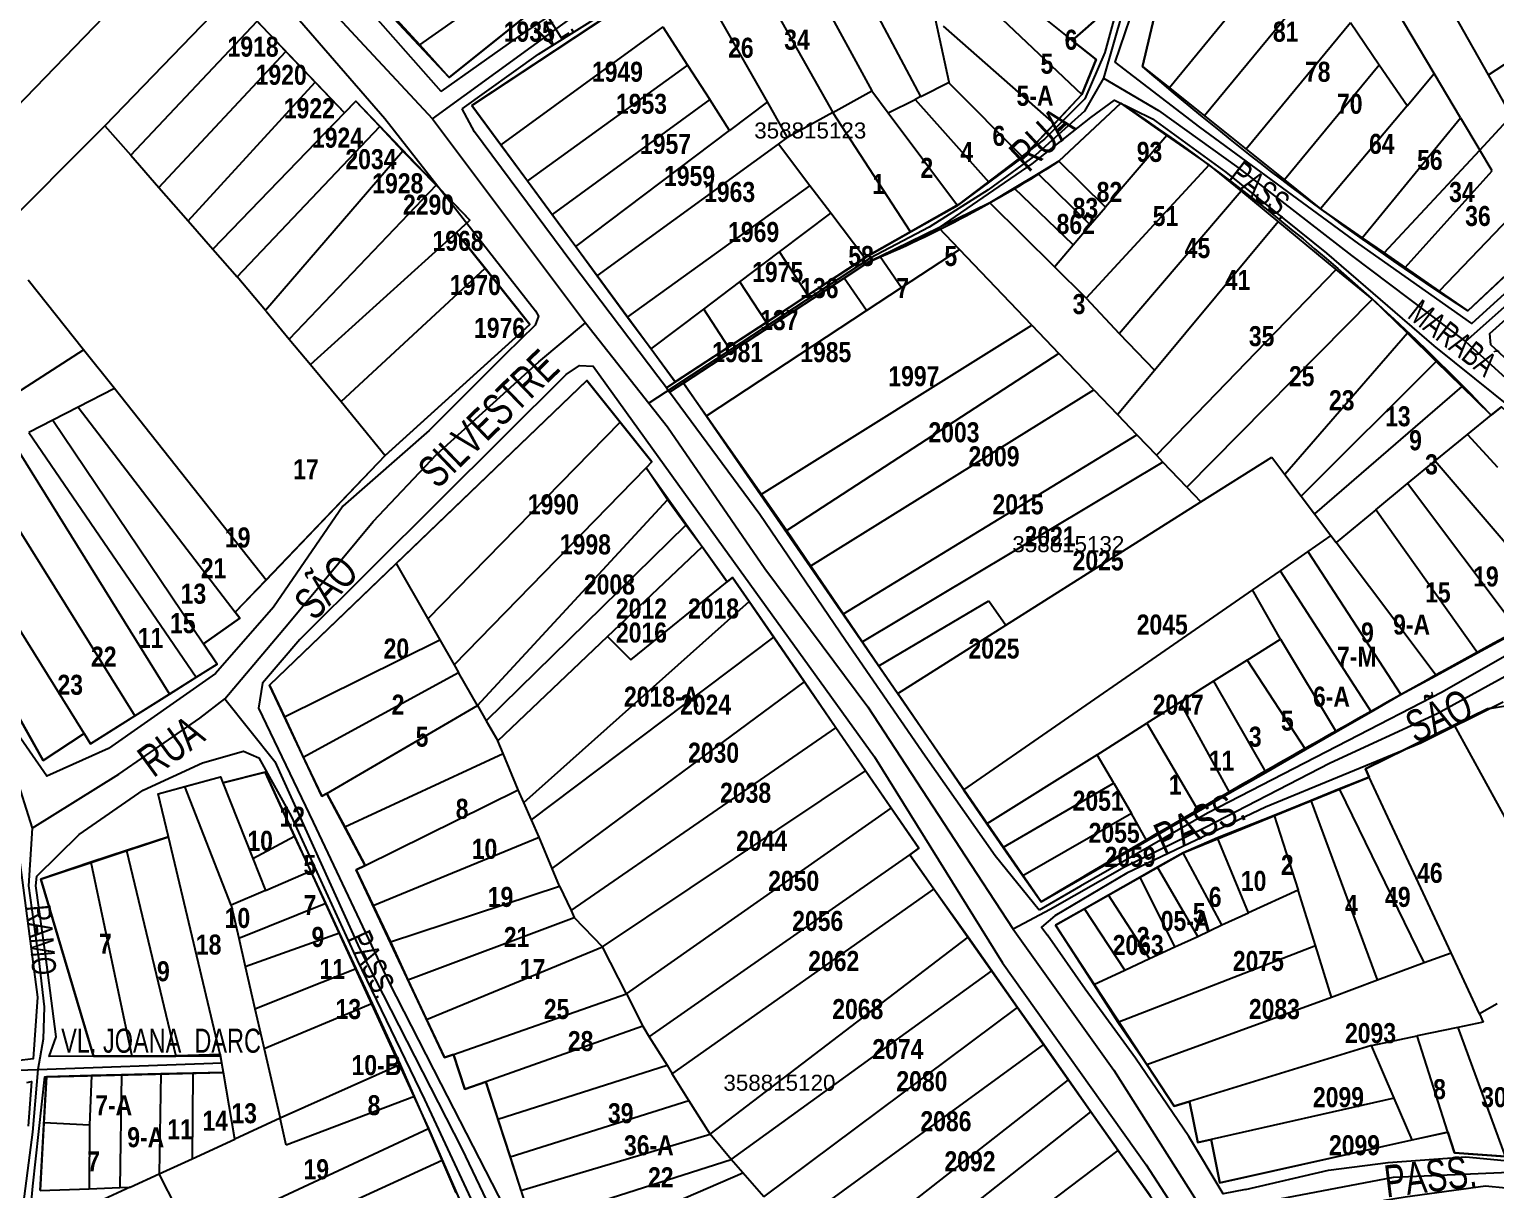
# Model space of a CAD drawing. Extents: x 199665 to 201826, y 4836581 to 4838476.
# Drawn here: x 201207.2 to 201390.2, y 4837049.7 to 4837194.5 of the extents above; entities that cross this region are included whole.
import ezdxf
from ezdxf.enums import TextEntityAlignment as Align

# ---------------------------------------------------------------- set-up
doc = ezdxf.new("R2010")
doc.units = 0
doc.header["$LTSCALE"] = 1.5
doc.header["$MEASUREMENT"] = 0
for name, color, linetype in [('CD-MALHA-LOTES', 40, 'CONTINUOUS'), ('CD_TXT_QUADRA', 7, 'CONTINUOUS'), ('RU-QUADRAS', 6, 'CONTINUOUS'), ('SV-EIXO-RUA-N-PAV', 6, 'CONTINUOUS'), ('SV-EIXO-RUA-PAV', 20, 'CONTINUOUS'), ('SV-RUA-NAO-PAV-S-GUIA-C-GUIA', 7, 'CONTINUOUS'), ('SV-RUA-PAVIM-S-GUIA-C-GUIA', 7, 'CONTINUOUS'), ('SV-TXT-RUA-N-PAV-S-GUIA-C-GUIA', 7, 'CONTINUOUS'), ('Th_NmrPort', 1, 'CONTINUOUS')]:
    doc.layers.add(name, color=color, linetype=linetype)
doc.styles.add('3588-15-2D_TXT$0$ARIAL', font='ARIAL.TTF')
doc.styles.add('ARIAL', font='ARIAL.TTF')
doc.styles.add('MONOTXT', font='ARIAL.TTF', dxfattribs={"height": 0.2})
doc.styles.get("Standard").update_dxf_attribs({"font": 'swisscbo.ttf'})

msp = doc.modelspace()

# ---------------------------------------------------------------- linework, layer by layer
at = {"layer": 'CD-MALHA-LOTES', "linetype": 'Continuous'}
for p, q in [((201389.35, 4837188.8), (201367.67, 4837227.28)), ((201382.55, 4837188.97), (201362.62, 4837222.49)), ((201318.48, 4837186.11), (201305.12, 4837211.26)), ((201300.49, 4837208.63), (201312.37, 4837186.8)), ((201191.13, 4837169.86), (201225.86, 4837205.78)), ((201295.3, 4837205.67), (201307.5, 4837184.13)), ((201364.88, 4837205.92), (201349.52, 4837187.18)), ((201299.34, 4837185.43), (201289.63, 4837202.44)), ((201255.94, 4837192.56), (201268.47, 4837201.39)), ((201368.17, 4837201.09), (201353.9, 4837183.68)), ((201232.47, 4837198.85), (201216.64, 4837182.47)), ((201283.59, 4837199), (201262.44, 4837185)), ((201259.58, 4837188.5), (201271.28, 4837197.85)), ((201326.3, 4837197.97), (201338.59, 4837186.37)), ((201331.96, 4837197.45), (201337.35, 4837193.12)), ((201347.97, 4837197.59), (201346.15, 4837189.87)), ((201219.86, 4837178.79), (201235.63, 4837195.52)), ((201239.23, 4837191.71), (201235.63, 4837195.52)), ((201253.01, 4837195.72), (201255.94, 4837192.56)), ((201322.02, 4837187.89), (201320.32, 4837195.76)), ((201337.35, 4837193.12), (201341.38, 4837196.63)), ((201372.12, 4837195.29), (201359.08, 4837179.54)), ((201375.7, 4837190.02), (201372.12, 4837195.29)), ((201286.29, 4837194.8), (201266.06, 4837180.07)), ((201286.29, 4837194.8), (201289.36, 4837190.02)), ((201335.15, 4837182.7), (201321.29, 4837194.91)), ((201223.38, 4837174.77), (201239.23, 4837191.71)), ((201242.88, 4837187.89), (201239.23, 4837191.71)), ((201255.94, 4837192.56), (201259.58, 4837188.5)), ((201340.36, 4837190.71), (201337.35, 4837193.12)), ((201389.35, 4837188.8), (201393.98, 4837191.84)), ((201289.36, 4837190.02), (201269.37, 4837175.57)), ((201289.36, 4837190.02), (201292.12, 4837185.73)), ((201338.59, 4837186.37), (201340.36, 4837190.71)), ((201346.15, 4837189.87), (201349.52, 4837187.18)), ((201375.7, 4837190.02), (201363.85, 4837175.72)), ((201379.16, 4837184.94), (201375.7, 4837190.02)), ((201227.01, 4837170.61), (201242.88, 4837187.89)), ((201246.53, 4837184.08), (201242.88, 4837187.89)), ((201318.48, 4837186.11), (201322.02, 4837187.89)), ((201322.06, 4837187.73), (201322.02, 4837187.89)), ((201331.21, 4837178.55), (201322.06, 4837187.73)), ((201379.16, 4837184.94), (201382.55, 4837188.97)), ((201385.84, 4837183.44), (201382.55, 4837188.97)), ((201392.21, 4837183.71), (201389.35, 4837188.8)), ((201307.5, 4837184.13), (201312.37, 4837186.8)), ((201312.37, 4837186.8), (201314.41, 4837184.07)), ((201318.48, 4837186.11), (201317.76, 4837185.75)), ((201335.15, 4837182.7), (201338.59, 4837186.37)), ((201349.52, 4837187.18), (201353.9, 4837183.68)), ((201230.1, 4837167.07), (201246.53, 4837184.08)), ((201247.94, 4837185.54), (201246.53, 4837184.08)), ((201250.96, 4837182.38), (201247.94, 4837185.54)), ((201262.44, 4837185), (201266.06, 4837180.07)), ((201292.12, 4837185.73), (201272.45, 4837171.39)), ((201294.61, 4837181.86), (201292.12, 4837185.73)), ((201299.34, 4837185.43), (201294.61, 4837181.86)), ((201301.84, 4837181.01), (201299.34, 4837185.43)), ((201307.5, 4837184.13), (201301.84, 4837181.01)), ((201317.18, 4837169.22), (201307.5, 4837184.13)), ((201314.41, 4837184.07), (201317.76, 4837185.75)), ((201314.41, 4837184.07), (201323.05, 4837172.5)), ((201317.76, 4837185.75), (201326.97, 4837175.41)), ((201343.42, 4837185.3), (201335.69, 4837178.05)), ((201349.19, 4837181.24), (201343.42, 4837185.3)), ((201379.16, 4837184.94), (201368.38, 4837172.11)), ((201216.64, 4837182.47), (201202.91, 4837168.73)), ((201216.64, 4837182.47), (201219.86, 4837178.79)), ((201233.13, 4837163.61), (201250.96, 4837182.38)), ((201253.82, 4837179.3), (201250.96, 4837182.38)), ((201331.21, 4837178.55), (201335.15, 4837182.7)), ((201353.9, 4837183.68), (201359.08, 4837179.54)), ((201373.57, 4837168.49), (201385.84, 4837183.44)), ((201385.84, 4837183.44), (201388.23, 4837179.42)), ((201388.23, 4837179.42), (201392.21, 4837183.71)), ((201275.39, 4837167.4), (201294.61, 4837181.86)), ((201300.69, 4837180.17), (201301.84, 4837181.01)), ((201349.19, 4837181.24), (201341.52, 4837172.29)), ((201354.48, 4837177.58), (201349.19, 4837181.24)), ((201219.86, 4837178.79), (201223.38, 4837174.77)), ((201253.82, 4837179.3), (201236.66, 4837159.4)), ((201257.97, 4837175.05), (201253.82, 4837179.3)), ((201266.06, 4837180.07), (201269.37, 4837175.57)), ((201278.09, 4837163.73), (201300.69, 4837180.17)), ((201304.63, 4837174.97), (201300.69, 4837180.17)), ((201326.97, 4837175.41), (201331.21, 4837178.55)), ((201359.08, 4837179.54), (201363.85, 4837175.72)), ((201376.31, 4837166.59), (201388.23, 4837179.42)), ((201389.77, 4837176.83), (201388.23, 4837179.42)), ((201335.69, 4837178.05), (201333.12, 4837176.46)), ((201341.52, 4837172.29), (201335.69, 4837178.05)), ((201354.48, 4837177.58), (201339.11, 4837160.93)), ((201358.46, 4837174.32), (201354.48, 4837177.58)), ((201378.93, 4837164.77), (201389.77, 4837176.83)), ((201257.97, 4837175.05), (201239.64, 4837155.84)), ((201262.17, 4837170.69), (201257.97, 4837175.05)), ((201269.37, 4837175.57), (201272.45, 4837171.39)), ((201281.87, 4837158.58), (201304.63, 4837174.97)), ((201307.22, 4837171.55), (201304.63, 4837174.97)), ((201323.05, 4837172.5), (201326.97, 4837175.41)), ((201333.12, 4837176.46), (201330.11, 4837174.66)), ((201339.62, 4837170.09), (201333.12, 4837176.46)), ((201363.85, 4837175.72), (201368.38, 4837172.11)), ((201223.38, 4837174.77), (201227.01, 4837170.61)), ((201330.11, 4837174.66), (201327.1, 4837172.84)), ((201337.49, 4837167.59), (201330.11, 4837174.66)), ((201343.24, 4837156.54), (201358.46, 4837174.32)), ((201363.09, 4837170.5), (201358.46, 4837174.32)), ((201272.45, 4837171.39), (201275.39, 4837167.4)), ((201300.84, 4837166.73), (201307.22, 4837171.55)), ((201311.47, 4837165.95), (201307.22, 4837171.55)), ((201317.18, 4837169.22), (201323.05, 4837172.5)), ((201327.1, 4837172.84), (201320.7, 4837169.7)), ((201327.1, 4837172.84), (201335.15, 4837164.87)), ((201339.62, 4837170.09), (201341.52, 4837172.29)), ((201368.38, 4837172.11), (201368.53, 4837171.98)), ((201368.53, 4837171.98), (201373.57, 4837168.49)), ((201392.95, 4837172.01), (201383.17, 4837161.83)), ((201227.01, 4837170.61), (201230.1, 4837167.07)), ((201260.53, 4837169.13), (201262.17, 4837170.69)), ((201320.7, 4837169.7), (201313.4, 4837166.15)), ((201323.29, 4837167), (201320.7, 4837169.7)), ((201337.49, 4837167.59), (201339.62, 4837170.09)), ((201347.63, 4837151.94), (201363.09, 4837170.5)), ((201370.32, 4837164.53), (201363.09, 4837170.5)), ((201242.3, 4837152.64), (201260.53, 4837169.13)), ((201264.08, 4837164.67), (201260.53, 4837169.13)), ((201311.74, 4837166.13), (201317.18, 4837169.22)), ((201335.15, 4837164.87), (201337.49, 4837167.59)), ((201373.57, 4837168.49), (201376.31, 4837166.59)), ((201386.75, 4837159.35), (201396.36, 4837168.39)), ((201230.1, 4837167.07), (201233.13, 4837163.61)), ((201275.39, 4837167.4), (201278.09, 4837163.73)), ((201295.9, 4837162.99), (201300.84, 4837166.73)), ((201304.38, 4837161.31), (201300.84, 4837166.73)), ((201304.38, 4837161.31), (201311.47, 4837165.95)), ((201311.47, 4837165.95), (201311.74, 4837166.13)), ((201313.4, 4837166.15), (201311.99, 4837165.46)), ((201313.4, 4837166.15), (201316.08, 4837162.27)), ((201316.08, 4837162.27), (201323.29, 4837167)), ((201332.33, 4837157.56), (201323.29, 4837167)), ((201376.31, 4837166.59), (201378.93, 4837164.77)), ((201246.11, 4837148.05), (201264.08, 4837164.67)), ((201269.65, 4837157.67), (201264.08, 4837164.67)), ((201311.99, 4837165.46), (201308.89, 4837163.43)), ((201339.11, 4837160.93), (201335.15, 4837164.87)), ((201347.88, 4837141.32), (201370.32, 4837164.53)), ((201374.85, 4837160.8), (201370.32, 4837164.53)), ((201378.93, 4837164.77), (201383.17, 4837161.83)), ((201213.97, 4837154.47), (201207.07, 4837163.18)), ((201236.66, 4837159.4), (201233.13, 4837163.61)), ((201278.09, 4837163.73), (201281.87, 4837158.58)), ((201308.89, 4837163.43), (201288.87, 4837150.33)), ((201291.37, 4837159.57), (201295.9, 4837162.99)), ((201299.2, 4837157.92), (201295.9, 4837162.99)), ((201311.71, 4837159.4), (201308.89, 4837163.43)), ((201311.71, 4837159.4), (201316.08, 4837162.27)), ((201299.2, 4837157.92), (201304.38, 4837161.31)), ((201339.11, 4837160.93), (201343.24, 4837156.54)), ((201351.67, 4837137.36), (201374.85, 4837160.8)), ((201379.21, 4837156.55), (201374.85, 4837160.8)), ((201383.17, 4837161.83), (201386.75, 4837159.35)), ((201236.75, 4837159.3), (201236.66, 4837159.4)), ((201236.75, 4837159.3), (201239.64, 4837155.84)), ((201281.87, 4837158.58), (201284.8, 4837154.6)), ((201284.8, 4837154.6), (201291.37, 4837159.57)), ((201294.47, 4837154.82), (201291.37, 4837159.57)), ((201291.71, 4837146.27), (201311.71, 4837159.4)), ((201251.62, 4837141.31), (201269.65, 4837157.67)), ((201294.47, 4837154.82), (201299.2, 4837157.92)), ((201298.57, 4837136.46), (201332.33, 4837157.56)), ((201332.33, 4837157.56), (201335.7, 4837154.04)), ((201343.24, 4837156.54), (201347.63, 4837151.94)), ((201379.21, 4837156.55), (201363.9, 4837138.94)), ((201382.81, 4837153.04), (201379.21, 4837156.55)), ((201239.64, 4837155.84), (201242.3, 4837152.64)), ((201287.83, 4837150.48), (201294.47, 4837154.82)), ((201199.97, 4837145.5), (201213.97, 4837154.47)), ((201217.83, 4837149.67), (201213.97, 4837154.47)), ((201284.8, 4837154.6), (201287.83, 4837150.48)), ((201335.7, 4837154.04), (201301.74, 4837131.93)), ((201340.06, 4837149.48), (201335.7, 4837154.04)), ((201365.93, 4837136.24), (201382.81, 4837153.04)), ((201386.01, 4837149.9), (201382.81, 4837153.04)), ((201242.3, 4837152.64), (201246.11, 4837148.05)), ((201343.02, 4837146.4), (201347.63, 4837151.94)), ((201217.83, 4837149.67), (201213.31, 4837147.35)), ((201236.74, 4837125.74), (201217.83, 4837149.67)), ((201276.78, 4837150.65), (201252.98, 4837127.82)), ((201280.95, 4837145.47), (201276.78, 4837150.65)), ((201288.87, 4837150.33), (201291.71, 4837146.27)), ((201304.73, 4837127.54), (201340.06, 4837149.48)), ((201340.06, 4837149.48), (201343.02, 4837146.4)), ((201386.01, 4837149.9), (201367.6, 4837134.03)), ((201389.65, 4837146.33), (201386.01, 4837149.9)), ((201246.11, 4837148.05), (201251.62, 4837141.31)), ((201390.95, 4837147.39), (201389.65, 4837146.33)), ((201210.11, 4837145.7), (201207.13, 4837144.17)), ((201213.31, 4837147.35), (201210.11, 4837145.7)), ((201210.11, 4837145.7), (201228.95, 4837117.78)), ((201213.31, 4837147.35), (201232.9, 4837121.76)), ((201291.71, 4837146.27), (201298.57, 4837136.46)), ((201343.02, 4837146.4), (201345.42, 4837143.89)), ((201386.69, 4837143.9), (201389.65, 4837146.33)), ((201207.13, 4837144.17), (201228.04, 4837113.63)), ((201256.94, 4837120.92), (201280.95, 4837145.47)), ((201284.91, 4837140.5), (201280.95, 4837145.47)), ((201308.81, 4837121.55), (201345.42, 4837143.89)), ((201345.42, 4837143.89), (201347.88, 4837141.32)), ((201382.69, 4837140.62), (201386.69, 4837143.9)), ((201386.69, 4837143.9), (201390.47, 4837139.83)), ((201205.04, 4837143.11), (201224.68, 4837111.51)), ((201200.42, 4837140.78), (201220.36, 4837108.8)), ((201236.74, 4837125.74), (201251.62, 4837141.31)), ((201284.19, 4837139.76), (201284.91, 4837140.5)), ((201348.69, 4837140.47), (201311.2, 4837118.04)), ((201347.88, 4837141.32), (201348.69, 4837140.47)), ((201351.67, 4837137.36), (201348.69, 4837140.47)), ((201353.44, 4837135.51), (201362.27, 4837141.1)), ((201362.27, 4837141.1), (201363.9, 4837138.94)), ((201379.24, 4837137.79), (201382.69, 4837140.62)), ((201382.69, 4837140.62), (201398.33, 4837122.31)), ((201260.23, 4837115.18), (201284.19, 4837139.76)), ((201286.86, 4837135.78), (201284.19, 4837139.76)), ((201363.9, 4837138.94), (201365.93, 4837136.24)), ((201298.57, 4837136.46), (201301.74, 4837131.93)), ((201351.67, 4837137.36), (201353.44, 4837135.51)), ((201375.27, 4837134.53), (201379.24, 4837137.79)), ((201393.04, 4837119.43), (201379.24, 4837137.79)), ((201263.15, 4837110.08), (201286.86, 4837135.78)), ((201289.15, 4837132.62), (201286.86, 4837135.78)), ((201329.1, 4837120.14), (201353.44, 4837135.51)), ((201365.93, 4837136.24), (201367.6, 4837134.03)), ((201367.6, 4837134.03), (201369.65, 4837131.3)), ((201375.27, 4837134.53), (201370.3, 4837130.45)), ((201387.94, 4837116.65), (201375.27, 4837134.53)), ((201264.23, 4837108.18), (201289.15, 4837132.62)), ((201291.17, 4837129.9), (201289.15, 4837132.62)), ((201301.74, 4837131.93), (201304.73, 4837127.54)), ((201369.65, 4837131.3), (201366.76, 4837129.3)), ((201369.65, 4837131.3), (201370.3, 4837130.45)), ((201279.37, 4837118.72), (201291.17, 4837129.9)), ((201294.3, 4837125.51), (201291.17, 4837129.9)), ((201366.76, 4837129.3), (201363.32, 4837126.92)), ((201366.76, 4837129.3), (201378.4, 4837111.45)), ((201382.8, 4837113.85), (201370.3, 4837130.45)), ((201252.98, 4837127.82), (201237.16, 4837112.63)), ((201252.98, 4837127.82), (201256.94, 4837120.92)), ((201304.73, 4837127.54), (201308.81, 4837121.55)), ((201232.9, 4837121.76), (201236.74, 4837125.74)), ((201282.26, 4837115.81), (201294.3, 4837125.51)), ((201294.98, 4837126.06), (201294.3, 4837125.51)), ((201297.05, 4837123.09), (201294.98, 4837126.06)), ((201363.32, 4837126.92), (201359.88, 4837124.54)), ((201363.32, 4837126.92), (201374.69, 4837109.31)), ((201359.88, 4837124.54), (201323.8, 4837099.55)), ((201363.35, 4837118.36), (201359.88, 4837124.54)), ((201214.02, 4837106.6), (201204.14, 4837122.55)), ((201233.49, 4837121), (201232.9, 4837121.76)), ((201268.92, 4837097.98), (201297.05, 4837123.09)), ((201300.11, 4837118.62), (201297.05, 4837123.09)), ((201313.24, 4837115.04), (201326.95, 4837123.15)), ((201326.95, 4837123.15), (201329.1, 4837120.14)), ((201199.53, 4837119.93), (201208.94, 4837103.21)), ((201228.95, 4837117.78), (201233.49, 4837121)), ((201256.94, 4837120.92), (201258.44, 4837118.3)), ((201308.81, 4837121.55), (201311.2, 4837118.04)), ((201315.59, 4837111.59), (201329.1, 4837120.14)), ((201239.04, 4837108.66), (201258.44, 4837118.3)), ((201258.44, 4837118.3), (201260.23, 4837115.18)), ((201265.66, 4837105.69), (201279.37, 4837118.72)), ((201269.88, 4837095.8), (201300.11, 4837118.62)), ((201279.37, 4837118.72), (201282.26, 4837115.81)), ((201303.96, 4837113.03), (201300.11, 4837118.62)), ((201359.2, 4837115.74), (201363.35, 4837118.36)), ((201363.35, 4837118.36), (201370.31, 4837106.8)), ((201387.94, 4837116.65), (201393.04, 4837119.43)), ((201230.65, 4837115.27), (201228.95, 4837117.78)), ((201311.2, 4837118.04), (201313.24, 4837115.04)), ((201382.8, 4837113.85), (201387.94, 4837116.65)), ((201228.04, 4837113.63), (201230.65, 4837115.27)), ((201260.23, 4837115.18), (201260.77, 4837114.23)), ((201313.24, 4837115.04), (201315.59, 4837111.59)), ((201359.2, 4837115.74), (201355.02, 4837113.12)), ((201359.2, 4837115.74), (201366.5, 4837104.62)), ((201224.68, 4837111.51), (201228.04, 4837113.63)), ((201237.16, 4837112.63), (201239.04, 4837108.66)), ((201241.39, 4837103.66), (201260.77, 4837114.23)), ((201263.15, 4837110.08), (201260.77, 4837114.23)), ((201272.45, 4837089.76), (201303.96, 4837113.03)), ((201307.86, 4837107.32), (201303.96, 4837113.03)), ((201355.02, 4837113.12), (201350.83, 4837110.51)), ((201355.02, 4837113.12), (201361.54, 4837101.74)), ((201378.4, 4837111.45), (201382.8, 4837113.85)), ((201220.36, 4837108.8), (201224.68, 4837111.51)), ((201323.8, 4837099.55), (201315.59, 4837111.59)), ((201374.69, 4837109.31), (201378.4, 4837111.45)), ((201244.34, 4837099.12), (201263.15, 4837110.08)), ((201263.15, 4837110.08), (201264.23, 4837108.18)), ((201350.83, 4837110.51), (201346.69, 4837107.87)), ((201357.06, 4837099.17), (201350.83, 4837110.51)), ((201370.31, 4837106.8), (201374.69, 4837109.31)), ((201389.19, 4837109.68), (201385.06, 4837107.65)), ((201390.38, 4837109.88), (201389.19, 4837109.68)), ((201214.82, 4837105.31), (201220.36, 4837108.8)), ((201239.04, 4837108.66), (201241.39, 4837103.66)), ((201264.23, 4837108.18), (201265.66, 4837105.69)), ((201274.81, 4837084.49), (201307.86, 4837107.32)), ((201311.57, 4837101.95), (201307.86, 4837107.32)), ((201340.48, 4837103.95), (201346.69, 4837107.87)), ((201346.69, 4837107.87), (201353.12, 4837096.89)), ((201385.06, 4837107.65), (201373.96, 4837102.2)), ((201385.06, 4837107.65), (201400.95, 4837078.56)), ((201208.94, 4837103.21), (201214.02, 4837106.6)), ((201214.02, 4837106.6), (201214.82, 4837105.31)), ((201266.32, 4837104.08), (201265.66, 4837105.69)), ((201366.5, 4837104.62), (201370.31, 4837106.8)), ((201241.39, 4837103.66), (201243.72, 4837098.76)), ((201246.56, 4837094.96), (201266.32, 4837104.08)), ((201268.23, 4837099.55), (201266.32, 4837104.08)), ((201340.48, 4837103.95), (201326.72, 4837095.31)), ((201342.55, 4837100.39), (201340.48, 4837103.95)), ((201361.54, 4837101.74), (201366.5, 4837104.62)), ((201236.65, 4837101.78), (201231.36, 4837100.42)), ((201240.31, 4837093.8), (201236.65, 4837101.78)), ((201278.75, 4837079.97), (201311.57, 4837101.95)), ((201314.78, 4837097.28), (201311.57, 4837101.95)), ((201357.06, 4837099.17), (201361.54, 4837101.74)), ((201373.96, 4837102.2), (201374.45, 4837101.14)), ((201223.28, 4837099.05), (201226.59, 4837099.97)), ((201226.59, 4837099.97), (201231.05, 4837101.2)), ((201232.37, 4837085.18), (201226.59, 4837099.97)), ((201231.05, 4837101.2), (201231.36, 4837100.42)), ((201231.36, 4837100.42), (201235.09, 4837090.98)), ((201342.55, 4837100.39), (201328.76, 4837092.36)), ((201342.55, 4837100.39), (201344.75, 4837096.59)), ((201374.45, 4837101.14), (201370.74, 4837099.7)), ((201384.66, 4837079.21), (201374.45, 4837101.14)), ((201224.56, 4837093.7), (201223.28, 4837099.05)), ((201243.72, 4837098.76), (201244.34, 4837099.12)), ((201244.34, 4837099.12), (201246.56, 4837094.96)), ((201249.1, 4837090.1), (201268.23, 4837099.55)), ((201268.92, 4837097.98), (201268.23, 4837099.55)), ((201269.88, 4837095.8), (201268.92, 4837097.98)), ((201323.8, 4837099.55), (201326.72, 4837095.31)), ((201353.12, 4837096.89), (201357.06, 4837099.17)), ((201367.2, 4837098.23), (201362.56, 4837096.37)), ((201370.74, 4837099.7), (201367.2, 4837098.23)), ((201375.48, 4837075.83), (201367.2, 4837098.23)), ((201381.3, 4837078), (201370.74, 4837099.7)), ((201281.74, 4837074.11), (201314.78, 4837097.28)), ((201318.23, 4837092.27), (201314.78, 4837097.28)), ((201344.75, 4837096.59), (201331.22, 4837088.82)), ((201346.7, 4837093.19), (201344.75, 4837096.59)), ((201346.7, 4837093.19), (201353.12, 4837096.89)), ((201362.56, 4837096.37), (201355.51, 4837093.57)), ((201362.56, 4837096.37), (201365.56, 4837087.06)), ((201246.56, 4837094.96), (201249.1, 4837090.1)), ((201270.83, 4837093.66), (201269.88, 4837095.8)), ((201326.72, 4837095.31), (201328.76, 4837092.36)), ((201224.56, 4837093.7), (201219.33, 4837091.99)), ((201231.07, 4837066.38), (201224.56, 4837093.7)), ((201235.09, 4837090.98), (201240.31, 4837093.8)), ((201242.35, 4837089.44), (201240.31, 4837093.8)), ((201250.13, 4837085.13), (201270.83, 4837093.66)), ((201272.45, 4837089.76), (201270.83, 4837093.66)), ((201333.5, 4837085.59), (201346.7, 4837093.19)), ((201355.51, 4837093.57), (201351.22, 4837091.71)), ((201359.38, 4837084.2), (201355.51, 4837093.57)), ((201219.33, 4837091.99), (201214.87, 4837090.53)), ((201219.33, 4837091.99), (201225.48, 4837066.32)), ((201235.09, 4837090.98), (201236.66, 4837087.01)), ((201284.55, 4837068.72), (201317.09, 4837091.47)), ((201317.09, 4837091.47), (201318.23, 4837092.27)), ((201320.11, 4837087.18), (201317.09, 4837091.47)), ((201328.76, 4837092.36), (201331.22, 4837088.82)), ((201351.22, 4837091.71), (201348.03, 4837089.91)), ((201356.06, 4837082.7), (201351.22, 4837091.71)), ((201214.87, 4837090.53), (201208.63, 4837088.43)), ((201214.87, 4837090.53), (201219.99, 4837066.33)), ((201236.66, 4837087.01), (201242.35, 4837089.44)), ((201244.2, 4837085.42), (201242.35, 4837089.44)), ((201249.1, 4837090.1), (201248.01, 4837089.56)), ((201248.01, 4837089.56), (201250.13, 4837085.13)), ((201273.38, 4837087.53), (201272.45, 4837089.76)), ((201331.22, 4837088.82), (201333.5, 4837085.59)), ((201348.03, 4837089.91), (201345.85, 4837088.66)), ((201353.03, 4837081.27), (201348.03, 4837089.91)), ((201208.63, 4837088.43), (201215.22, 4837066.3)), ((201236.66, 4837087.01), (201232.37, 4837085.18)), ((201252.29, 4837080.58), (201273.38, 4837087.53)), ((201273.38, 4837087.53), (201274.81, 4837084.49)), ((201287.45, 4837064.13), (201320.11, 4837087.18)), ((201324.37, 4837081.17), (201320.11, 4837087.18)), ((201345.85, 4837088.66), (201341.91, 4837086.43)), ((201350.19, 4837079.98), (201345.85, 4837088.66)), ((201365.56, 4837087.06), (201359.38, 4837084.2)), ((201367.72, 4837080.14), (201365.56, 4837087.06)), ((201232.37, 4837085.18), (201233.34, 4837081.04)), ((201233.34, 4837081.04), (201244.2, 4837085.42)), ((201245.92, 4837081.72), (201244.2, 4837085.42)), ((201341.91, 4837086.43), (201338.9, 4837084.72)), ((201347.03, 4837078.49), (201341.91, 4837086.43)), ((201250.13, 4837085.13), (201252.29, 4837080.58)), ((201254.46, 4837075.86), (201275.2, 4837083.63)), ((201274.81, 4837084.49), (201275.2, 4837083.63)), ((201275.2, 4837083.63), (201278.75, 4837079.97)), ((201338.9, 4837084.72), (201335.28, 4837082.66)), ((201343.92, 4837077.05), (201338.9, 4837084.72)), ((201356.06, 4837082.7), (201359.38, 4837084.2)), ((201234.14, 4837077.5), (201245.92, 4837081.72)), ((201248, 4837077.28), (201245.92, 4837081.72)), ((201335.28, 4837082.66), (201340.05, 4837075.27)), ((201353.03, 4837081.27), (201356.06, 4837082.7)), ((201233.34, 4837081.04), (201234.14, 4837077.5)), ((201252.29, 4837080.58), (201254.46, 4837075.86)), ((201256.79, 4837070.9), (201278.75, 4837079.97)), ((201281.74, 4837074.11), (201278.75, 4837079.97)), ((201292.18, 4837056.6), (201324.37, 4837081.17)), ((201327.32, 4837076.97), (201324.37, 4837081.17)), ((201343.08, 4837070.57), (201367.72, 4837080.14)), ((201347.03, 4837078.49), (201350.19, 4837079.98)), ((201350.19, 4837079.98), (201353.03, 4837081.27)), ((201369.74, 4837073.68), (201367.72, 4837080.14)), ((201343.92, 4837077.05), (201347.03, 4837078.49)), ((201375.48, 4837075.83), (201381.3, 4837078)), ((201381.3, 4837078), (201384.66, 4837079.21)), ((201388.2, 4837071.6), (201384.66, 4837079.21)), ((201234.14, 4837077.5), (201235.33, 4837072.24)), ((201235.33, 4837072.24), (201248, 4837077.28)), ((201250.01, 4837072.91), (201248, 4837077.28)), ((201294.8, 4837053.43), (201327.32, 4837076.97)), ((201330.56, 4837072.38), (201327.32, 4837076.97)), ((201340.05, 4837075.27), (201343.92, 4837077.05)), ((201254.46, 4837075.86), (201256.79, 4837070.9)), ((201340.05, 4837075.27), (201343.08, 4837070.57)), ((201369.74, 4837073.68), (201375.48, 4837075.83)), ((201250.01, 4837072.91), (201236.5, 4837067.23)), ((201253.52, 4837065.27), (201250.01, 4837072.91)), ((201260.14, 4837066.54), (201281.74, 4837074.11)), ((201281.74, 4837074.11), (201283.78, 4837070.08)), ((201298.89, 4837048.76), (201330.56, 4837072.38)), ((201333.81, 4837067.77), (201330.56, 4837072.38)), ((201346.7, 4837065.26), (201369.74, 4837073.68)), ((201390.41, 4837072.84), (201388.2, 4837071.6)), ((201235.33, 4837072.24), (201236.5, 4837067.23)), ((201256.79, 4837070.9), (201259.01, 4837066.14)), ((201343.08, 4837070.57), (201346.7, 4837065.26)), ((201388.68, 4837070.57), (201385.52, 4837069.91)), ((201388.2, 4837071.6), (201388.68, 4837070.57)), ((201283.78, 4837070.08), (201264.19, 4837063.13)), ((201283.78, 4837070.08), (201284.55, 4837068.72)), ((201284.55, 4837068.72), (201286.82, 4837065.21)), ((201374.73, 4837067.67), (201380.41, 4837068.85)), ((201385.52, 4837069.91), (201380.41, 4837068.85)), ((201384.26, 4837056.85), (201380.41, 4837068.85)), ((201385.52, 4837069.91), (201391.39, 4837053.8)), ((201236.5, 4837067.23), (201238.5, 4837058.56)), ((201301.93, 4837044.52), (201333.81, 4837067.77)), ((201336.89, 4837063.38), (201333.81, 4837067.77)), ((201374.73, 4837067.67), (201352, 4837060.67)), ((201377.56, 4837061.06), (201374.73, 4837067.67)), ((201215.22, 4837066.3), (201219.99, 4837066.33)), ((201219.99, 4837066.33), (201225.48, 4837066.32)), ((201225.48, 4837066.32), (201231.07, 4837066.38)), ((201231.45, 4837064.3), (201231.07, 4837066.38)), ((201253.52, 4837065.27), (201238.5, 4837058.56)), ((201255.26, 4837061.28), (201253.52, 4837065.27)), ((201259.01, 4837066.14), (201260.14, 4837066.54)), ((201260.14, 4837066.54), (201261.57, 4837062.2)), ((201265.69, 4837058.46), (201286.82, 4837065.21)), ((201286.82, 4837065.21), (201287.45, 4837064.13)), ((201346.7, 4837065.26), (201350.1, 4837060.08)), ((201209.34, 4837063.76), (201209.01, 4837057.99)), ((201214.94, 4837063.91), (201209.34, 4837063.76)), ((201214.94, 4837063.91), (201214.71, 4837057.7)), ((201218.71, 4837063.99), (201214.94, 4837063.91)), ((201218.71, 4837063.99), (201218.51, 4837049.92)), ((201223.63, 4837064.11), (201218.71, 4837063.99)), ((201223.63, 4837064.11), (201223.39, 4837051.62)), ((201227.61, 4837064.2), (201223.63, 4837064.11)), ((201227.61, 4837064.2), (201227.54, 4837053.52)), ((201231.45, 4837064.3), (201227.61, 4837064.2)), ((201232.85, 4837055.96), (201231.45, 4837064.3)), ((201289.52, 4837060.77), (201287.45, 4837064.13)), ((201305.62, 4837038.9), (201336.89, 4837063.38)), ((201339.7, 4837059.39), (201336.89, 4837063.38)), ((201261.57, 4837062.2), (201264.19, 4837063.13)), ((201264.19, 4837063.13), (201265.69, 4837058.46)), ((201255.26, 4837061.28), (201239.27, 4837055.21)), ((201257.02, 4837057.27), (201255.26, 4837061.28)), ((201267.2, 4837053.76), (201289.52, 4837060.77)), ((201292.18, 4837056.6), (201289.52, 4837060.77)), ((201350.1, 4837060.08), (201352, 4837060.67)), ((201352, 4837060.67), (201353.06, 4837055.53)), ((201377.56, 4837061.06), (201354.71, 4837055.9)), ((201379.8, 4837055.86), (201377.56, 4837061.06)), ((201209.01, 4837057.99), (201208.54, 4837049.55)), ((201214.71, 4837057.7), (201209.01, 4837057.99)), ((201214.71, 4837057.7), (201214.67, 4837049.77)), ((201238.5, 4837058.56), (201232.85, 4837055.96)), ((201239.27, 4837055.21), (201238.5, 4837058.56)), ((201265.69, 4837058.46), (201267.2, 4837053.76)), ((201308.4, 4837034.64), (201339.7, 4837059.39)), ((201343.1, 4837054.55), (201339.7, 4837059.39)), ((201227.54, 4837053.52), (201232.85, 4837055.96)), ((201235.82, 4837047.4), (201257.02, 4837057.27)), ((201258.72, 4837053.34), (201257.02, 4837057.27)), ((201268.55, 4837049.56), (201292.18, 4837056.6)), ((201294.8, 4837053.43), (201292.18, 4837056.6)), ((201353.06, 4837055.53), (201354.71, 4837055.9)), ((201354.71, 4837055.9), (201355.8, 4837050.5)), ((201379.8, 4837055.86), (201384.26, 4837056.85)), ((201384.26, 4837056.85), (201385.09, 4837054.27)), ((201311.68, 4837030.82), (201343.1, 4837054.55)), ((201347.12, 4837048.85), (201343.1, 4837054.55)), ((201355.8, 4837050.5), (201379.8, 4837055.86)), ((201385.09, 4837054.27), (201391.39, 4837053.8)), ((201223.39, 4837051.62), (201227.54, 4837053.52)), ((201243.65, 4837046.44), (201258.72, 4837053.34)), ((201260.49, 4837049.28), (201258.72, 4837053.34)), ((201267.2, 4837053.76), (201268.55, 4837049.56)), ((201269.89, 4837045.48), (201294.8, 4837053.43)), ((201296.25, 4837051.77), (201294.8, 4837053.43)), ((201219.8, 4837049.96), (201223.39, 4837051.62)), ((201225.62, 4837047.32), (201223.39, 4837051.62)), ((201272.6, 4837041.53), (201296.25, 4837051.77)), ((201298.89, 4837048.76), (201296.25, 4837051.77)), ((201208.54, 4837049.55), (201214.67, 4837049.77)), ((201219.8, 4837049.96), (201209.87, 4837045.41)), ((201214.67, 4837049.77), (201218.51, 4837049.92)), ((201218.51, 4837049.92), (201219.8, 4837049.96))]:
    msp.add_line(p, q, dxfattribs=at)
at = {"layer": 'RU-QUADRAS', "color": 6, "linetype": 'Continuous'}
for points in [[(201346.15, 4837189.87), (201349.63, 4837204.67), (201362.62, 4837222.49), (201383.98, 4837242.4), (201394.17, 4837250.06), (201418.63, 4837281.73), (201428.02, 4837292.7), (201478.93, 4837252.91), (201462.37, 4837233.24), (201463.68, 4837231.66), (201397.38, 4837167.3), (201396.36, 4837168.39), (201386.75, 4837159.35, -0.034121)], [(201288.87, 4837150.33), (201311.99, 4837165.46, 0.045461), (201335.69, 4837178.05), (201343.42, 4837185.3, -0.05606), (201389.65, 4837146.33), (201390.95, 4837147.39), (201410.72, 4837129.07, 0.011708), (201333.5, 4837085.59)], [(201335.28, 4837082.66), (201351.22, 4837091.71), (201374.45, 4837101.14), (201373.96, 4837102.2), (201389.19, 4837109.68), (201396.98, 4837110.97), (201408.89, 4837119.21), (201431.33, 4837131.12), (201432, 4837130.11), (201437.5, 4837133.32), (201436.29, 4837134.39, 0.03329), (201486.37, 4837171.81), (201502.2, 4837159.04), (201485.72, 4837138.2), (201421.54, 4837062.88), (201416.74, 4837055.08, -0.051376), (201396.14, 4837053.48), (201385.09, 4837054.27), (201384.26, 4837056.85), (201355.8, 4837050.5), (201354.71, 4837055.9), (201353.06, 4837055.53), (201352, 4837060.67), (201350.1, 4837060.08)]]:
    msp.add_lwpolyline(points, format="xyb", close=True, dxfattribs=at)
msp.add_lwpolyline([(201262.44, 4837185), (201283.59, 4837199), (201322.15, 4837220.96), (201324.58, 4837216.72), (201331.17, 4837219.83), (201340.35, 4837204.15), (201337.06, 4837201.52), (201341.38, 4837196.63), (201337.35, 4837193.12), (201340.36, 4837190.71), (201338.59, 4837186.37), (201331.21, 4837178.55), (201323.05, 4837172.5), (201311.47, 4837165.95), (201287.83, 4837150.48)], close=True, dxfattribs=at)
for points in [[(201271.28, 4837197.85), (201259.58, 4837188.5), (201235.83, 4837213.88)], [(201225.86, 4837205.78), (201246.53, 4837184.08), (201247.94, 4837185.54), (201262.17, 4837170.69), (201260.53, 4837169.13), (201269.65, 4837157.67), (201251.62, 4837141.31), (201232.9, 4837121.76), (201233.49, 4837121), (201228.95, 4837117.78), (201230.65, 4837115.27), (201214.82, 4837105.31), (201214.02, 4837106.6), (201208.94, 4837103.21), (201189.08, 4837138.53)], [(201271.39, 4837041.01), (201264.19, 4837063.13), (201261.57, 4837062.2), (201260.14, 4837066.53), (201259.01, 4837066.14), (201248.01, 4837089.56), (201249.1, 4837090.1), (201244.34, 4837099.12), (201243.72, 4837098.76), (201237.16, 4837112.63), (201276.78, 4837150.65), (201284.91, 4837140.5), (201284.19, 4837139.76), (201294.3, 4837125.51), (201294.98, 4837126.06), (201297.05, 4837123.09), (201318.23, 4837092.27), (201317.09, 4837091.47), (201358.08, 4837033.29)], [(201208.54, 4837049.55), (201209.34, 4837063.76), (201231.45, 4837064.3), (201231.07, 4837066.38), (201215.22, 4837066.3), (201208.63, 4837088.43), (201224.56, 4837093.7), (201223.28, 4837099.05), (201231.05, 4837101.2), (201231.36, 4837100.42), (201236.65, 4837101.78), (201257.02, 4837057.27), (201266.83, 4837034.73)]]:
    msp.add_lwpolyline(points, dxfattribs=at)
at = {"layer": 'SV-EIXO-RUA-N-PAV'}
for points in [[(201257.54, 4837183.32), (201277.73, 4837198), (201300.74, 4837212.45), (201318.4, 4837221.15), (201326.61, 4837224.28), (201334.48, 4837223.03), (201337.25, 4837222.28), (201342.91, 4837218.29), (201345.6, 4837208.35), (201344.88, 4837201.05), (201341.27, 4837188.41), (201338.91, 4837184.27), (201332.77, 4837178.79), (201326.86, 4837174.46), (201319.53, 4837169.81), (201312.13, 4837165.95), (201296.05, 4837155.38), (201284.54, 4837147.82)], [(201386.44, 4837155.55), (201395.76, 4837163.81), (201416.32, 4837182.08), (201430.73, 4837195.79), (201438.38, 4837203.79), (201447.16, 4837212.22), (201449.27, 4837212.93), (201452.08, 4837211.52), (201461.05, 4837203.26), (201471.24, 4837192.89), (201480.91, 4837182.52), (201487.06, 4837176.72), (201494.09, 4837173.74), (201500.77, 4837168.99), (201505.59, 4837164.44), (201508.41, 4837161.67), (201517.99, 4837154.32), (201529.5, 4837145.88), (201537.94, 4837139.38), (201543.22, 4837135.04)], [(201341.27, 4837188.41), (201348.13, 4837184.37), (201358.15, 4837177.16), (201372.21, 4837166.27), (201386.44, 4837155.55), (201397.87, 4837145.18), (201407, 4837137.27), (201411.05, 4837133.4), (201414.91, 4837126.72)], [(201487.06, 4837176.72), (201476.86, 4837167.85), (201464.91, 4837158.89), (201452.44, 4837149.75), (201433.81, 4837137.97), (201414.91, 4837126.72), (201401.2, 4837119.08), (201382.93, 4837109.06), (201369.57, 4837102.91), (201353.93, 4837094.82), (201343.91, 4837089.9), (201334.6, 4837084.63), (201330.01, 4837082.19)], [(201508.41, 4837161.67), (201487, 4837134.79), (201464.97, 4837108.53), (201440.51, 4837079.55), (201425.12, 4837060.53), (201418.18, 4837052.98), (201413.04, 4837049.66), (201403.38, 4837049.97), (201391.91, 4837051.78), (201377.42, 4837051.17), (201363.23, 4837048.46), (201355.01, 4837044.93)], [(201184.84, 4837136.25), (201189.97, 4837128.23), (201198.63, 4837114.76), (201205.36, 4837101.77), (201207.53, 4837094.8), (201218.35, 4837101.53), (201228.46, 4837108.51), (201231.58, 4837110.91), (201239.52, 4837120.29), (201250.1, 4837133.04), (201258.04, 4837141.46), (201270.79, 4837153.01), (201276.62, 4837157.88)], [(201231.58, 4837110.91), (201237.84, 4837103.1), (201248.42, 4837079.76), (201261.17, 4837054.75), (201276.56, 4837022.51), (201294.97, 4836986.55), (201301.94, 4836973.32)], [(201207.53, 4837094.8), (201207.1, 4837087.58), (201208.36, 4837078.59), (201209.04, 4837072.49), (201208.94, 4837068.45), (201208.27, 4837064.65), (201207.6, 4837056.82), (201206.16, 4837045.99), (201205.72, 4837042.16), (201205.34, 4837039.64), (201204.78, 4837037.92), (201202.96, 4837035.47), (201200.25, 4837031.13), (201197.62, 4837026.86), (201196.8, 4837024.06), (201195.48, 4837018.79), (201194.27, 4837014.39), (201192.3, 4837010.83), (201188.54, 4837006.08), (201184.78, 4837002.06)], [(201208.27, 4837064.65), (201231.25, 4837065.49)], [(201159.2, 4837062.79), (201175.55, 4837062.19), (201175.46, 4837063.64), (201188.43, 4837064), (201208.27, 4837064.65)]]:
    msp.add_lwpolyline(points, dxfattribs=at)
at = {"layer": 'SV-EIXO-RUA-PAV'}
msp.add_lwpolyline([(201166.02, 4837286.87), (201178.46, 4837273.32), (201188.75, 4837262.31), (201209.43, 4837238.75), (201220.49, 4837225.48), (201234.59, 4837208.06), (201247.86, 4837193.69), (201257.54, 4837183.32), (201276.62, 4837157.88), (201284.54, 4837147.82), (201286.85, 4837144.88), (201299.02, 4837127.19), (201311.87, 4837109.91), (201325.42, 4837089.17), (201330.01, 4837082.19), (201342.57, 4837064.56), (201355.01, 4837044.93), (201365.7, 4837029.33), (201377.44, 4837009.8), (201384.87, 4836998.89), (201398.14, 4836980.92), (201402.66, 4836971.88), (201405.18, 4836965.75), (201407.12, 4836955.22)], dxfattribs=at)
at = {"layer": 'SV-RUA-NAO-PAV-S-GUIA-C-GUIA'}
for points in [[(201393.59, 4837163.51), (201387.25, 4837157.76), (201373.16, 4837167.71), (201353.29, 4837182.29), (201342.71, 4837190.39), (201344.6, 4837195.91), (201347.66, 4837206.01), (201347.73, 4837213.35), (201355.76, 4837221.82), (201359.23, 4837226.37), (201369.45, 4837233.96), (201378.9, 4837240.11), (201388.16, 4837247.42), (201396.35, 4837255.94)], [(201258.61, 4837186.75), (201268.01, 4837193.4), (201285.7, 4837205.43)], [(201261.22, 4837184.56), (201270.73, 4837191.41), (201289.77, 4837203.32)], [(201344.19, 4837201.71), (201341.43, 4837191.61), (201338.94, 4837185.8), (201333.91, 4837180.78), (201323.16, 4837172.61), (201317.18, 4837169.22), (201311.74, 4837166.13), (201304.38, 4837161.31), (201299.2, 4837157.92), (201294.47, 4837154.82), (201286.71, 4837149.75), (201287.12, 4837149.19), (201308.89, 4837163.43), (201311.99, 4837165.46), (201313.4, 4837166.15), (201320.82, 4837169.76), (201332.37, 4837177.69), (201339.71, 4837183.49), (201342.64, 4837185.65), (201347.4, 4837183.33), (201356.55, 4837176.65), (201369.09, 4837166.57), (201382.51, 4837154.98), (201395, 4837144.96)], [(201270.38, 4837159.35), (201270.77, 4837158.69), (201270.35, 4837157.55), (201266.59, 4837153.91), (201257.09, 4837144.41), (201246.34, 4837134.98), (201237.69, 4837122.37), (201230.44, 4837114.07), (201217.07, 4837104.74), (201209.36, 4837101.26), (201205.06, 4837107.52)], [(201274.2, 4837151.4), (201258.35, 4837135.65), (201240.98, 4837118.32), (201236.3, 4837112.9), (201235.8, 4837109.76), (201242.62, 4837095.52), (201252.06, 4837075.55), (201258.54, 4837062.86), (201272.1, 4837036.53), (201282.27, 4837015.85), (201294.32, 4836993.49), (201302.87, 4836977.78), (201304.71, 4836976.75), (201312.16, 4836979.26), (201328.79, 4836988.96), (201334.93, 4836992.29), (201343.06, 4836995.97), (201372.62, 4837008.05)], [(201399.47, 4837120.86), (201383.53, 4837111.76), (201371.79, 4837105.69), (201354.24, 4837096.66), (201338.4, 4837087.55), (201333.25, 4837084.53)], [(201391.16, 4837110.49), (201380.88, 4837105.4), (201361.5, 4837097.4), (201344.18, 4837089.16), (201335.19, 4837083.85), (201333.52, 4837082.43), (201334.3, 4837081.42)], [(201207.12, 4837044.59), (201207.65, 4837050.09), (201209.15, 4837063.76), (201215.1, 4837063.9), (201218.99, 4837063.99), (201223.63, 4837064.11), (201227.61, 4837064.2), (201231.45, 4837064.3), (201231.07, 4837066.53), (201225.61, 4837066.35), (201219.99, 4837066.33), (201209.67, 4837066.27), (201210.54, 4837068.75), (201209.23, 4837078.99), (201208, 4837087.58), (201208.12, 4837088.79), (201213.4, 4837094), (201221.39, 4837099.53), (201228.79, 4837102.92), (201233.91, 4837104.39), (201235.85, 4837103.56), (201239.88, 4837096.26), (201248.1, 4837078.3), (201256.53, 4837060.89), (201271.19, 4837029.4)], [(201205.64, 4837093.37), (201208.23, 4837073.7), (201207.66, 4837065.97), (201205.65, 4837065.75)], [(201206.9, 4837063.05), (201207.45, 4837063.15), (201207.04, 4837057.58)], [(201359.01, 4837049.68), (201369.34, 4837052.07), (201376.81, 4837053.06), (201386.52, 4837053.76), (201396.16, 4837052.82)], [(201399.1, 4837049.08), (201388.96, 4837050.08), (201378.94, 4837048.73), (201362.2, 4837046.03), (201359.97, 4837044.37)]]:
    msp.add_lwpolyline(points, dxfattribs=at)
msp.add_lwpolyline([(201450.13, 4837210.18), (201458.25, 4837201.96), (201470.23, 4837191.24), (201479.33, 4837181.32), (201482.86, 4837177.12), (201482.88, 4837175.12), (201476.55, 4837169.92), (201464.56, 4837160.96), (201444.1, 4837148.17), (201432.65, 4837141.25), (201414.96, 4837129.62), (201410.16, 4837136.09), (201399.96, 4837145.53), (201389.61, 4837155.13), (201389.48, 4837156.53), (201391.51, 4837158.3), (201405.97, 4837171.57), (201424.98, 4837188.17), (201438.09, 4837201.36), (201446.37, 4837209.43), (201447.79, 4837210.71)], close=True, dxfattribs=at)
at = {"layer": 'SV-RUA-PAVIM-S-GUIA-C-GUIA'}
for points in [[(201167.07, 4837281.71), (201175.46, 4837271.31), (201186.48, 4837260.15), (201187.07, 4837259.47), (201198.94, 4837245.8), (201207.97, 4837234.4), (201217.1, 4837224.4), (201228.37, 4837210.18), (201251.55, 4837183.36), (201270.38, 4837159.35)], [(201258.61, 4837186.75), (201249.17, 4837197.43), (201236.53, 4837210.36), (201218.32, 4837232.51), (201212.79, 4837239.88)], [(201286.71, 4837149.75), (201285.65, 4837151.18), (201274.92, 4837165.33), (201262.78, 4837181.69), (201261.22, 4837184.56)], [(201274.2, 4837151.4), (201275.87, 4837152.52), (201277.57, 4837152.45), (201293.81, 4837129.88), (201312.7, 4837103.67), (201328.65, 4837077.95), (201346.6, 4837052.76), (201360.86, 4837030.72), (201369.13, 4837016.31), (201372.62, 4837008.05)], [(201333.25, 4837084.53), (201327.76, 4837091.31), (201319, 4837103.77), (201309.08, 4837118.21), (201298.38, 4837133.95), (201287.12, 4837149.19)], [(201359.01, 4837049.68), (201356.2, 4837049.12), (201351.91, 4837056.28), (201345.26, 4837066.07), (201339, 4837074.7), (201334.3, 4837081.42)]]:
    msp.add_lwpolyline(points, dxfattribs=at)

# ---------------------------------------------------------------- texts
at = {"layer": 'CD_TXT_QUADRA', "color": 7, "linetype": 'Continuous', "style": 'MONOTXT'}
for s, p in [('358815123', (201297.68, 4837180.87)), ('358815132', (201329.89, 4837129.23)), ('358815120', (201293.83, 4837062))]:
    msp.add_text(s, height=2, dxfattribs=at).set_placement(p)
at = {"layer": 'SV-TXT-RUA-N-PAV-S-GUIA-C-GUIA', "width": 0.7}
for s, height, rotation, style, p in [('VL.                                    TUPÃ', 3, 32, 'ARIAL', (201271.72, 4837192.03)), ('RUA', 4, 43, 'ARIAL', (201331.89, 4837176.52)), ('PASS.                        MARABÁ', 3, 322.161, '3588-15-2D_TXT$0$ARIAL', (201356.79, 4837175.89)), ('SILVESTRE', 4, 44, 'ARIAL', (201258.14, 4837137.02)), ('SÃO', 4, 46, 'ARIAL', (201242.8, 4837120.54)), ('PASS.                     SÃO', 4, 24, 'ARIAL', (201348.82, 4837091.34)), ('RUA', 4, 36, 'ARIAL', (201222.68, 4837100.99)), ('RAMO', 3, 275, 'ARIAL', (201206.85, 4837085.08)), ('PASS.', 3, 295, 'ARIAL', (201246.88, 4837081.05)), ('PASS.', 4, 7, 'ARIAL', (201376.6, 4837048.67))]:
    msp.add_text(s, height=height, rotation=rotation, dxfattribs=dict(at, style=style)).set_placement(p)
at = {"layer": 'SV-TXT-RUA-N-PAV-S-GUIA-C-GUIA', "style": 'ARIAL', "width": 0.7}
msp.add_text('VL. JOANA  DARC', height=3, dxfattribs=at).set_placement((201211.17, 4837066.75))
at = {"layer": 'Th_NmrPort', "color": 1}
for s, p in [('1935', (201266.42, 4837194.2)), ('81', (201362.42, 4837194.2)), ('1918', (201231.94, 4837192.33)), ('26', (201294.42, 4837192.2)), ('34', (201301.42, 4837193.2)), ('6', (201336.42, 4837193.2)), ('5', (201333.42, 4837190.2)), ('1920', (201235.45, 4837188.82)), ('1949', (201277.42, 4837189.2)), ('78', (201366.42, 4837189.2)), ('1922', (201238.96, 4837184.64)), ('1953', (201280.42, 4837185.2)), ('5-A', (201330.42, 4837186.2)), ('70', (201370.42, 4837185.2)), ('1924', (201242.47, 4837180.97)), ('6', (201327.42, 4837181.2)), ('1957', (201283.42, 4837180.2)), ('4', (201323.42, 4837179.2)), ('93', (201345.42, 4837179.2)), ('64', (201374.42, 4837180.2)), ('2034', (201246.65, 4837178.29)), ('56', (201380.42, 4837178.2)), ('1959', (201286.42, 4837176.2)), ('2', (201318.42, 4837177.2)), ('1928', (201250, 4837175.28)), ('1963', (201291.42, 4837174.2)), ('1', (201312.42, 4837175.2)), ('82', (201340.42, 4837174.2)), ('34', (201384.42, 4837174.2)), ('2290', (201253.84, 4837172.61)), ('83', (201337.42, 4837172.2)), ('862', (201335.42, 4837170.2)), ('51', (201347.42, 4837171.2)), ('36', (201386.42, 4837171.2)), ('1968', (201257.52, 4837168.09)), ('1969', (201294.42, 4837169.2)), ('45', (201351.42, 4837167.2)), ('58', (201309.42, 4837166.2)), ('5', (201321.42, 4837166.2)), ('1970', (201259.69, 4837162.58)), ('1975', (201297.42, 4837164.2)), ('41', (201356.42, 4837163.2)), ('136', (201303.42, 4837162.2)), ('7', (201315.42, 4837162.2)), ('3', (201337.42, 4837160.2)), ('1976', (201262.7, 4837157.23)), ('137', (201298.42, 4837158.2)), ('35', (201359.42, 4837156.2)), ('1981', (201292.42, 4837154.2)), ('1985', (201303.42, 4837154.2)), ('1997', (201314.42, 4837151.2)), ('25', (201364.42, 4837151.2)), ('23', (201369.42, 4837148.2)), ('13', (201376.42, 4837146.2)), ('2003', (201319.42, 4837144.2)), ('9', (201379.42, 4837143.2)), ('2009', (201324.42, 4837141.2)), ('17', (201240.13, 4837139.59)), ('3', (201381.42, 4837140.2)), ('1990', (201269.42, 4837135.2)), ('2015', (201327.42, 4837135.2)), ('19', (201231.61, 4837131.07)), ('1998', (201273.42, 4837130.2)), ('2021', (201331.42, 4837131.2)), ('2025', (201337.42, 4837128.2)), ('21', (201228.6, 4837127.22)), ('19', (201387.42, 4837126.2)), ('2008', (201276.42, 4837125.2)), ('15', (201381.42, 4837124.2)), ('13', (201226.09, 4837124.05)), ('2012', (201280.42, 4837122.2)), ('2018', (201289.42, 4837122.2)), ('15', (201224.76, 4837120.37)), ('2016', (201280.42, 4837119.2)), ('2045', (201345.42, 4837120.2)), ('9', (201373.42, 4837119.2)), ('9-A', (201377.42, 4837120.2)), ('11', (201220.74, 4837118.53)), ('20', (201251.42, 4837117.2)), ('2025', (201324.42, 4837117.2)), ('22', (201214.89, 4837116.19)), ('7-M', (201370.42, 4837116.2)), ('23', (201210.71, 4837112.68)), ('2', (201252.42, 4837110.2)), ('2018-A', (201281.42, 4837111.2)), ('2024', (201288.42, 4837110.2)), ('2047', (201347.42, 4837110.2)), ('6-A', (201367.42, 4837111.2)), ('5', (201363.42, 4837108.2)), ('5', (201255.42, 4837106.2)), ('3', (201359.42, 4837106.2)), ('2030', (201289.42, 4837104.2)), ('11', (201354.42, 4837103.2)), ('2038', (201293.42, 4837099.2)), ('1', (201349.42, 4837100.2)), ('8', (201260.42, 4837097.2)), ('2051', (201337.42, 4837098.2)), ('12', (201238.42, 4837096.2)), ('10', (201234.42, 4837093.2)), ('2044', (201295.42, 4837093.2)), ('2055', (201339.42, 4837094.2)), ('10', (201262.42, 4837092.2)), ('2059', (201341.42, 4837091.2)), ('5', (201241.42, 4837090.2)), ('2', (201363.42, 4837090.2)), ('2050', (201299.42, 4837088.2)), ('10', (201358.42, 4837088.2)), ('46', (201380.42, 4837089.2)), ('19', (201264.42, 4837086.2)), ('6', (201354.42, 4837086.2)), ('49', (201376.42, 4837086.2)), ('7', (201241.42, 4837085.2)), ('5', (201352.42, 4837084.2)), ('4', (201371.42, 4837085.2)), ('10', (201231.58, 4837083.57)), ('2056', (201302.42, 4837083.2)), ('05-A', (201348.42, 4837083.2)), ('7', (201215.9, 4837080.35)), ('18', (201227.99, 4837080.25)), ('9', (201242.42, 4837081.2)), ('21', (201266.42, 4837081.2)), ('2', (201345.42, 4837081.2)), ('2063', (201342.42, 4837080.2)), ('9', (201223.13, 4837076.92)), ('11', (201243.42, 4837077.2)), ('17', (201268.42, 4837077.2)), ('2062', (201304.42, 4837078.2)), ('2075', (201357.42, 4837078.2)), ('13', (201245.42, 4837072.2)), ('25', (201271.42, 4837072.2)), ('2068', (201307.42, 4837072.2)), ('2083', (201359.42, 4837072.2)), ('28', (201274.42, 4837068.2)), ('2093', (201371.42, 4837069.2)), ('2074', (201312.42, 4837067.2)), ('10-B', (201247.42, 4837065.2)), ('2080', (201315.42, 4837063.2)), ('8', (201382.42, 4837062.2)), ('7-A', (201215.42, 4837060.2)), ('8', (201249.42, 4837060.2)), ('2099', (201367.42, 4837061.2)), ('30', (201388.42, 4837061.2)), ('13', (201232.42, 4837059.2)), ('39', (201279.42, 4837059.2)), ('11', (201224.42, 4837057.2)), ('14', (201228.8, 4837058.25)), ('2086', (201318.42, 4837058.2)), ('9-A', (201219.42, 4837056.2)), ('36-A', (201281.42, 4837055.2)), ('2099', (201369.42, 4837055.2)), ('7', (201214.42, 4837053.2)), ('2092', (201321.42, 4837053.2)), ('19', (201241.42, 4837052.2)), ('22', (201284.42, 4837051.2))]:
    msp.add_text(s, height=2.5, dxfattribs=at).set_placement(p, align=Align.MIDDLE_LEFT)

doc.saveas('drawing.dxf')
